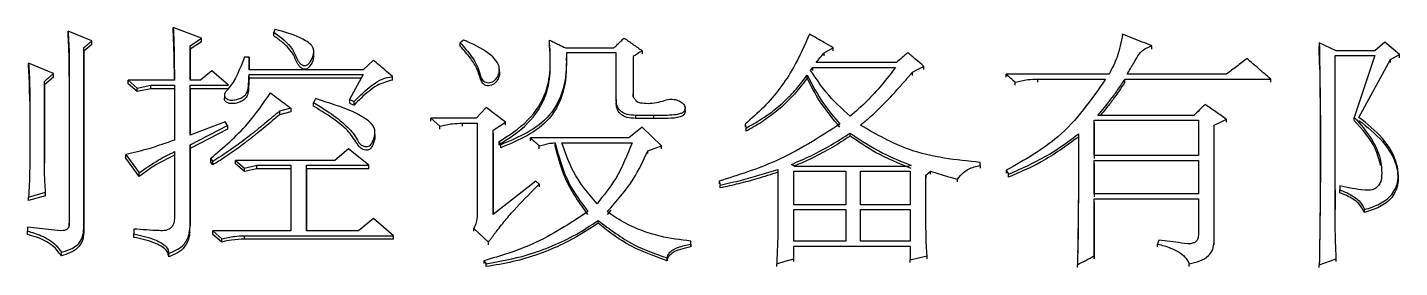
# Model space of a CAD drawing. Header units: millimetres. Extents: x 2016 to 4452, y 736 to 2459.
# Drawn here: x 2598.97 to 2612.1, y 2247.15 to 2249.45 of the extents above; entities that cross this region are included whole.
import ezdxf

# ---------------------------------------------------------------- set-up
doc = ezdxf.new("R2010")
doc.units = ezdxf.units.MM

msp = doc.modelspace()

# ---------------------------------------------------------------- linework, layer by layer
at = {"color": 7, "linetype": 'Continuous', "lineweight": 25}
for p, q in [((2599.584, 2249.318), (2599.357, 2249.41)), ((2599.357, 2249.375), (2599.357, 2249.41)), ((2600.633, 2249.346), (2600.363, 2249.447)), ((2600.363, 2249.412), (2600.363, 2249.447)), ((2601.336, 2249.428), (2601.326, 2249.401)), ((2601.326, 2249.366), (2601.326, 2249.401)), ((2599.584, 2249.284), (2599.508, 2249.219)), ((2599.584, 2249.284), (2599.584, 2249.318)), ((2600.525, 2249.272), (2600.633, 2249.346)), ((2600.633, 2249.311), (2600.525, 2249.238)), ((2600.525, 2248.942), (2600.525, 2249.272)), ((2600.525, 2249.238), (2600.525, 2249.272)), ((2600.633, 2249.311), (2600.633, 2249.346)), ((2603.109, 2249.269), (2603.109, 2249.299)), ((2609.729, 2249.241), (2609.729, 2249.271)), ((2611.492, 2249.224), (2611.33, 2249.299)), ((2611.33, 2249.299), (2611.33, 2249.269)), ((2611.333, 2249.09), (2611.33, 2249.269)), ((2611.957, 2249.308), (2611.86, 2249.224)), ((2612.098, 2249.187), (2611.957, 2249.308)), ((2599.508, 2247.548), (2599.508, 2249.254)), ((2599.508, 2249.219), (2599.508, 2249.254)), ((2599.508, 2249.219), (2599.508, 2247.515)), ((2600.525, 2249.238), (2600.525, 2248.942)), ((2601.088, 2249.162), (2601.044, 2249.162)), ((2601.088, 2249.043), (2601.088, 2249.162)), ((2601.088, 2249.162), (2601.088, 2249.128)), ((2601.707, 2249.173), (2601.707, 2249.208)), ((2604.115, 2249.252), (2604.58, 2249.252)), ((2604.602, 2249.206), (2604.126, 2249.206)), ((2604.126, 2249.206), (2604.126, 2249.176)), ((2604.126, 2249.128), (2604.126, 2249.158)), ((2604.602, 2248.757), (2604.602, 2249.206)), ((2604.764, 2249.168), (2604.764, 2248.813)), ((2604.764, 2249.168), (2604.764, 2249.139)), ((2604.764, 2249.138), (2604.764, 2248.784)), ((2604.85, 2249.224), (2604.85, 2249.195)), ((2606.592, 2249.176), (2606.592, 2249.206)), ((2606.679, 2249.223), (2606.679, 2249.252)), ((2611.481, 2249.178), (2611.86, 2249.178)), ((2611.481, 2247.706), (2611.481, 2249.178)), ((2611.481, 2249.148), (2611.481, 2249.178)), ((2611.86, 2249.224), (2611.492, 2249.224)), ((2611.86, 2249.178), (2611.665, 2248.588)), ((2611.709, 2248.588), (2612.011, 2249.14)), ((2612.011, 2249.14), (2612.098, 2249.187)), ((2612.011, 2249.111), (2612.011, 2249.14)), ((2612.098, 2249.157), (2612.098, 2249.187)), ((2599.216, 2249.006), (2598.978, 2249.107)), ((2598.978, 2249.073), (2598.978, 2249.107)), ((2599.216, 2248.972), (2599.216, 2249.006)), ((2599.368, 2249.015), (2599.368, 2247.576)), ((2599.368, 2249.015), (2599.368, 2248.981)), ((2600.731, 2249.034), (2600.622, 2248.942)), ((2600.893, 2248.896), (2600.731, 2249.034)), ((2601.088, 2249.128), (2601.088, 2249.043)), ((2602.18, 2249.043), (2601.088, 2249.043)), ((2602.278, 2249.135), (2602.18, 2249.043)), ((2603.482, 2249.036), (2603.482, 2249.065)), ((2606.462, 2249.037), (2606.484, 2249.065)), ((2606.484, 2249.065), (2607.274, 2249.065)), ((2606.484, 2249.036), (2606.484, 2249.065)), ((2607.284, 2249.112), (2606.516, 2249.112)), ((2607.436, 2248.989), (2607.436, 2249.019)), ((2607.544, 2249.045), (2607.544, 2249.075)), ((2599.216, 2248.972), (2599.13, 2248.898)), ((2599.13, 2248.149), (2599.13, 2248.932)), ((2599.13, 2248.898), (2599.13, 2248.932)), ((2599.13, 2248.898), (2599.13, 2248.149)), ((2599.93, 2248.942), (2600.017, 2248.868)), ((2600.374, 2248.942), (2599.93, 2248.942)), ((2600.017, 2248.834), (2599.93, 2248.907)), ((2600.017, 2248.868), (2600.147, 2248.896)), ((2600.147, 2248.896), (2600.374, 2248.896)), ((2600.147, 2248.861), (2600.147, 2248.896)), ((2600.374, 2248.896), (2600.374, 2248.37)), ((2600.622, 2248.942), (2600.525, 2248.942)), ((2600.525, 2248.896), (2600.893, 2248.896)), ((2600.525, 2248.417), (2600.525, 2248.896)), ((2600.525, 2248.861), (2600.525, 2248.896)), ((2601.088, 2248.997), (2602.18, 2248.997)), ((2601.088, 2248.962), (2601.088, 2248.997)), ((2602.162, 2248.962), (2601.088, 2248.962)), ((2602.18, 2248.997), (2602.05, 2248.758)), ((2602.461, 2248.944), (2602.461, 2248.978)), ((2606.43, 2248.961), (2606.43, 2248.991)), ((2609.318, 2249), (2608.334, 2249)), ((2608.334, 2248.971), (2608.334, 2249)), ((2608.42, 2248.896), (2608.42, 2248.925)), ((2608.636, 2248.953), (2609.285, 2248.953)), ((2608.636, 2248.924), (2608.636, 2248.953)), ((2609.469, 2248.953), (2610.865, 2248.953)), ((2609.469, 2248.924), (2609.469, 2248.953)), ((2610.443, 2249), (2609.491, 2249)), ((2610.865, 2248.924), (2610.865, 2248.953)), ((2598.989, 2248.742), (2598.989, 2248.776)), ((2600.017, 2248.834), (2600.017, 2248.868)), ((2600.147, 2248.861), (2600.017, 2248.834)), ((2600.374, 2248.861), (2600.147, 2248.861)), ((2600.525, 2248.861), (2600.525, 2248.417)), ((2600.893, 2248.861), (2600.525, 2248.861)), ((2600.861, 2248.825), (2600.861, 2248.823)), ((2602.05, 2248.758), (2602.094, 2248.739)), ((2602.05, 2248.758), (2602.05, 2248.723)), ((2604.602, 2248.757), (2604.602, 2248.728)), ((2604.764, 2248.784), (2604.764, 2248.813)), ((2601.488, 2248.675), (2601.38, 2248.647)), ((2601.38, 2248.647), (2601.38, 2248.613)), ((2601.488, 2248.641), (2601.38, 2248.613)), ((2601.488, 2248.675), (2601.488, 2248.641)), ((2602.05, 2248.723), (2602.094, 2248.705)), ((2603.358, 2248.682), (2603.26, 2248.579)), ((2603.542, 2248.541), (2603.358, 2248.682)), ((2605.26, 2248.686), (2605.26, 2248.689)), ((2605.26, 2248.66), (2605.26, 2248.663)), ((2600.86, 2248.546), (2600.525, 2248.417)), ((2600.525, 2248.324), (2600.882, 2248.509)), ((2600.882, 2248.509), (2600.86, 2248.546)), ((2600.882, 2248.509), (2600.882, 2248.475)), ((2602.828, 2248.579), (2602.914, 2248.504)), ((2603.26, 2248.579), (2602.828, 2248.579)), ((2602.914, 2248.475), (2602.914, 2248.504)), ((2603.13, 2248.532), (2603.271, 2248.532)), ((2603.13, 2248.503), (2603.13, 2248.532)), ((2603.271, 2248.532), (2603.271, 2247.659)), ((2603.423, 2248.466), (2603.542, 2248.541)), ((2603.542, 2248.513), (2603.542, 2248.541)), ((2604.85, 2248.494), (2604.721, 2248.391)), ((2604.959, 2248.607), (2604.786, 2248.607)), ((2604.786, 2248.607), (2604.786, 2248.578)), ((2604.959, 2248.578), (2604.786, 2248.578)), ((2605.034, 2248.316), (2604.85, 2248.494)), ((2604.959, 2248.607), (2604.959, 2248.578)), ((2605.835, 2248.523), (2605.846, 2248.485)), ((2605.835, 2248.523), (2605.835, 2248.494)), ((2605.846, 2248.457), (2605.846, 2248.485)), ((2609.177, 2248.56), (2610.173, 2248.56)), ((2609.177, 2248.223), (2609.177, 2248.56)), ((2609.177, 2248.531), (2609.177, 2248.56)), ((2609.177, 2248.531), (2609.177, 2248.194)), ((2610.129, 2248.607), (2609.21, 2248.607)), ((2610.173, 2248.56), (2610.173, 2248.223)), ((2610.324, 2247.396), (2610.324, 2248.513)), ((2610.324, 2248.485), (2610.324, 2248.513)), ((2610.443, 2248.541), (2610.443, 2248.569)), ((2611.665, 2248.56), (2611.665, 2248.588)), ((2600.882, 2248.475), (2600.525, 2248.291)), ((2602.293, 2248.449), (2602.293, 2248.456)), ((2602.293, 2248.422), (2602.293, 2248.446)), ((2603.423, 2247.659), (2603.423, 2248.466)), ((2603.423, 2248.438), (2603.423, 2248.466)), ((2603.423, 2248.437), (2603.423, 2247.659)), ((2603.477, 2248.354), (2603.498, 2248.326)), ((2603.477, 2248.354), (2603.477, 2248.326)), ((2604.721, 2248.391), (2603.78, 2248.391)), ((2603.78, 2248.363), (2603.78, 2248.391)), ((2599.909, 2248.232), (2600.038, 2248.057)), ((2599.909, 2248.199), (2599.909, 2248.232)), ((2600.374, 2248.26), (2600.374, 2247.631)), ((2600.525, 2247.585), (2600.525, 2248.324)), ((2600.525, 2248.324), (2600.525, 2248.291)), ((2600.525, 2248.291), (2600.525, 2247.552)), ((2602.04, 2248.287), (2601.91, 2248.177)), ((2602.234, 2248.13), (2602.04, 2248.287)), ((2603.498, 2248.297), (2603.498, 2248.326)), ((2603.866, 2248.288), (2603.866, 2248.316)), ((2604.018, 2248.316), (2604.018, 2248.344)), ((2604.082, 2248.344), (2604.753, 2248.344)), ((2604.905, 2248.269), (2605.034, 2248.316)), ((2604.905, 2248.241), (2604.905, 2248.269)), ((2605.034, 2248.288), (2605.034, 2248.316)), ((2610.173, 2248.223), (2609.177, 2248.223)), ((2600.038, 2248.024), (2599.909, 2248.199)), ((2600.72, 2248.195), (2600.741, 2248.167)), ((2600.72, 2248.195), (2600.72, 2248.162)), ((2600.741, 2248.134), (2600.72, 2248.162)), ((2600.741, 2248.134), (2600.741, 2248.167)), ((2600.958, 2248.177), (2601.044, 2248.103)), ((2601.91, 2248.177), (2600.958, 2248.177)), ((2600.958, 2248.143), (2600.958, 2248.177)), ((2601.044, 2248.07), (2600.958, 2248.143)), ((2601.044, 2248.103), (2601.163, 2248.13)), ((2601.044, 2248.07), (2601.044, 2248.103)), ((2601.163, 2248.097), (2601.044, 2248.07)), ((2601.163, 2248.13), (2601.488, 2248.13)), ((2601.488, 2248.097), (2601.163, 2248.097)), ((2601.639, 2248.13), (2602.234, 2248.13)), ((2601.639, 2248.097), (2601.639, 2248.13)), ((2602.234, 2248.097), (2601.639, 2248.097)), ((2602.234, 2248.097), (2602.234, 2248.13)), ((2606.149, 2248.091), (2606.149, 2247.565)), ((2606.311, 2248.119), (2606.278, 2248.138)), ((2607.393, 2248.119), (2606.311, 2248.119)), ((2608.085, 2248.129), (2608.085, 2248.157)), ((2608.085, 2248.129), (2608.085, 2248.157)), ((2608.085, 2248.129), (2608.085, 2248.101)), ((2609.177, 2248.176), (2610.173, 2248.176)), ((2609.177, 2247.856), (2609.177, 2248.176)), ((2609.177, 2248.148), (2609.177, 2248.176)), ((2609.177, 2248.147), (2609.177, 2247.828)), ((2610.173, 2248.176), (2610.173, 2247.856)), ((2600.038, 2248.024), (2600.038, 2248.057)), ((2603.834, 2247.978), (2603.423, 2247.659)), ((2603.866, 2247.95), (2603.834, 2247.978)), ((2605.586, 2247.978), (2605.597, 2247.941)), ((2606.3, 2248.072), (2606.798, 2248.072)), ((2606.3, 2247.753), (2606.3, 2248.072)), ((2606.3, 2248.045), (2606.3, 2248.072)), ((2606.798, 2248.072), (2606.798, 2247.753)), ((2606.938, 2248.072), (2607.414, 2248.072)), ((2606.938, 2247.753), (2606.938, 2248.072)), ((2606.938, 2248.045), (2606.938, 2248.072)), ((2607.414, 2248.072), (2607.414, 2247.753)), ((2607.566, 2248.035), (2607.609, 2248.072)), ((2607.566, 2247.546), (2607.566, 2248.035)), ((2607.566, 2248.035), (2607.566, 2248.007)), ((2607.609, 2248.045), (2607.609, 2248.072)), ((2607.868, 2247.97), (2607.868, 2247.997)), ((2608.334, 2248.082), (2608.355, 2248.044)), ((2608.334, 2248.082), (2608.334, 2248.054)), ((2608.355, 2248.017), (2608.355, 2248.044)), ((2612.083, 2248.037), (2612.083, 2248.065)), ((2598.978, 2247.825), (2599.141, 2247.872)), ((2599.141, 2247.839), (2598.978, 2247.793)), ((2598.978, 2247.793), (2598.978, 2247.825)), ((2599.141, 2247.839), (2599.141, 2247.872)), ((2603.866, 2247.95), (2603.866, 2247.923)), ((2605.597, 2247.913), (2605.597, 2247.941)), ((2610.173, 2247.856), (2609.177, 2247.856)), ((2611.481, 2247.894), (2611.481, 2247.706)), ((2611.525, 2247.932), (2611.525, 2247.894)), ((2611.525, 2247.866), (2611.525, 2247.894)), ((2604.551, 2247.702), (2604.515, 2247.659)), ((2606.798, 2247.753), (2606.3, 2247.753)), ((2606.3, 2247.706), (2606.798, 2247.706)), ((2606.3, 2247.405), (2606.3, 2247.706)), ((2606.3, 2247.679), (2606.3, 2247.706)), ((2606.798, 2247.706), (2606.798, 2247.405)), ((2607.414, 2247.753), (2606.938, 2247.753)), ((2606.938, 2247.706), (2607.414, 2247.706)), ((2606.938, 2247.405), (2606.938, 2247.706)), ((2606.938, 2247.679), (2606.938, 2247.706)), ((2607.414, 2247.706), (2607.414, 2247.405)), ((2609.177, 2247.809), (2610.173, 2247.809)), ((2609.177, 2247.264), (2609.177, 2247.809)), ((2609.177, 2247.782), (2609.177, 2247.809)), ((2609.177, 2247.781), (2609.177, 2247.236)), ((2610.173, 2247.809), (2610.173, 2247.461)), ((2611.763, 2247.679), (2611.763, 2247.706)), ((2599.368, 2247.543), (2599.368, 2247.576)), ((2600.525, 2247.552), (2600.525, 2247.585)), ((2602.278, 2247.622), (2602.137, 2247.502)), ((2602.472, 2247.455), (2602.278, 2247.622)), ((2604.429, 2247.576), (2604.429, 2247.603)), ((2598.967, 2247.539), (2598.967, 2247.501)), ((2598.967, 2247.539), (2598.967, 2247.506)), ((2598.967, 2247.469), (2598.967, 2247.501)), ((2599.508, 2247.515), (2599.508, 2247.548)), ((2599.984, 2247.52), (2599.984, 2247.474)), ((2599.984, 2247.52), (2599.984, 2247.488)), ((2599.984, 2247.441), (2599.984, 2247.474)), ((2600.523, 2247.486), (2600.523, 2247.519)), ((2600.741, 2247.502), (2600.828, 2247.427)), ((2601.488, 2247.502), (2600.741, 2247.502)), ((2600.741, 2247.469), (2600.741, 2247.502)), ((2600.828, 2247.395), (2600.741, 2247.469)), ((2601.044, 2247.455), (2602.472, 2247.455)), ((2601.044, 2247.423), (2601.044, 2247.455)), ((2602.137, 2247.502), (2601.639, 2247.502)), ((2602.472, 2247.423), (2602.472, 2247.455)), ((2603.239, 2247.527), (2603.379, 2247.396)), ((2603.239, 2247.5), (2603.239, 2247.527)), ((2599.292, 2247.265), (2599.292, 2247.298)), ((2600.828, 2247.395), (2600.828, 2247.427)), ((2602.472, 2247.423), (2601.044, 2247.423)), ((2603.379, 2247.369), (2603.379, 2247.396)), ((2605.316, 2247.377), (2605.316, 2247.405)), ((2605.316, 2247.378), (2605.316, 2247.405)), ((2605.316, 2247.377), (2605.316, 2247.35)), ((2606.798, 2247.405), (2606.3, 2247.405)), ((2606.3, 2247.358), (2607.414, 2247.358)), ((2606.3, 2247.235), (2606.3, 2247.358)), ((2606.3, 2247.331), (2606.3, 2247.358)), ((2607.414, 2247.405), (2606.938, 2247.405)), ((2607.414, 2247.358), (2607.414, 2247.226)), ((2609.794, 2247.414), (2609.783, 2247.377)), ((2609.783, 2247.35), (2609.783, 2247.377)), ((2610.324, 2247.369), (2610.324, 2247.396)), ((2600.32, 2247.256), (2600.32, 2247.288)), ((2603.336, 2247.217), (2603.358, 2247.188)), ((2603.336, 2247.217), (2603.336, 2247.19)), ((2603.358, 2247.162), (2603.358, 2247.188)), ((2605.088, 2247.218), (2605.088, 2247.245)), ((2606.138, 2247.162), (2606.138, 2247.188)), ((2606.3, 2247.209), (2606.3, 2247.235)), ((2607.414, 2247.2), (2607.414, 2247.226)), ((2607.576, 2247.237), (2607.576, 2247.264)), ((2609.015, 2247.153), (2609.015, 2247.179)), ((2609.177, 2247.237), (2609.177, 2247.264)), ((2610.086, 2247.162), (2610.086, 2247.188)), ((2611.33, 2247.179), (2611.492, 2247.236)), ((2611.33, 2247.153), (2611.33, 2247.179)), ((2611.492, 2247.209), (2611.492, 2247.236))]:
    msp.add_line(p, q, dxfattribs=at)
at = {"color": 7, "linetype": 'Continuous', "lineweight": 25, "flags": 128}
for points in [[(2603.141, 2249.327), (2603.125, 2249.313), (2603.109, 2249.299)], [(2606.592, 2249.206), (2606.635, 2249.229), (2606.679, 2249.252)], [(2607.436, 2249.019), (2607.48, 2249.042), (2607.512, 2249.058), (2607.544, 2249.075)], [(2599.93, 2248.907), (2599.93, 2248.916), (2599.93, 2248.925), (2599.93, 2248.942)], [(2601.704, 2248.696), (2601.704, 2248.713), (2601.704, 2248.73)], [(2602.094, 2248.705), (2602.094, 2248.722), (2602.094, 2248.739)], [(2602.828, 2248.55), (2602.828, 2248.557), (2602.828, 2248.564), (2602.828, 2248.579)], [(2610.324, 2248.513), (2610.383, 2248.541), (2610.443, 2248.569)], [(2606.841, 2248.41), (2606.841, 2248.417), (2606.841, 2248.424), (2606.841, 2248.438)], [(2601.163, 2248.097), (2601.163, 2248.106), (2601.163, 2248.114), (2601.163, 2248.13)], [(2607.425, 2248.129), (2607.409, 2248.124), (2607.393, 2248.119)], [(2605.586, 2247.978), (2605.586, 2247.967), (2605.586, 2247.959), (2605.586, 2247.951)], [(2606.138, 2247.188), (2606.219, 2247.212), (2606.3, 2247.235)], [(2607.414, 2247.226), (2607.495, 2247.245), (2607.576, 2247.264)]]:
    msp.add_lwpolyline(points, dxfattribs=at)
at = {"color": 7, "linetype": 'Continuous', "lineweight": 25}
for points, knots in [([(2599.357, 2249.41), (2599.359, 2249.371), (2599.364, 2249.292), (2599.367, 2249.16), (2599.368, 2249.068), (2599.368, 2249.015)], [0, 0, 0, 0, 0.299228, 0.598476, 1, 1, 1, 1]), ([(2600.363, 2249.447), (2600.367, 2249.358), (2600.372, 2249.23), (2600.373, 2249.062), (2600.374, 2248.982), (2600.374, 2248.942)], [0, 0, 0, 0, 0.525139, 0.762561, 1, 1, 1, 1]), ([(2600.374, 2248.942), (2600.374, 2248.974), (2600.373, 2249.052), (2600.372, 2249.208), (2600.366, 2249.332), (2600.363, 2249.412)], [0, 0, 0, 0, 0.209271, 0.491301, 1, 1, 1, 1]), ([(2601.326, 2249.401), (2601.393, 2249.352), (2601.495, 2249.278), (2601.541, 2249.157), (2601.569, 2249.109), (2601.587, 2249.094), (2601.604, 2249.085), (2601.623, 2249.082), (2601.639, 2249.085), (2601.657, 2249.096), (2601.684, 2249.129), (2601.705, 2249.175), (2601.709, 2249.223), (2601.701, 2249.256), (2601.675, 2249.29), (2601.582, 2249.356), (2601.459, 2249.395), (2601.358, 2249.422), (2601.336, 2249.428)], [0, 0, 0, 0, 0.227643, 0.340918, 0.369432, 0.383636, 0.40814, 0.421602, 0.435183, 0.450932, 0.481252, 0.554321, 0.592682, 0.621741, 0.650784, 0.712011, 0.938181, 1, 1, 1, 1]), ([(2599.368, 2248.981), (2599.368, 2249.02), (2599.367, 2249.099), (2599.365, 2249.231), (2599.36, 2249.323), (2599.357, 2249.375)], [0, 0, 0, 0, 0.299614, 0.599241, 1, 1, 1, 1]), ([(2599.508, 2249.254), (2599.521, 2249.265), (2599.546, 2249.286), (2599.571, 2249.308), (2599.584, 2249.318)], [0, 0, 0, 0, 0.499999, 1, 1, 1, 1]), ([(2601.706, 2249.173), (2601.704, 2249.158), (2601.7, 2249.121), (2601.675, 2249.08), (2601.649, 2249.056), (2601.634, 2249.049), (2601.618, 2249.047), (2601.599, 2249.052), (2601.579, 2249.065), (2601.544, 2249.108), (2601.516, 2249.203), (2601.424, 2249.295), (2601.353, 2249.346), (2601.326, 2249.366)], [0, 0, 0, 0, 0.07582, 0.1920225, 0.2269507, 0.2494281, 0.2720712, 0.3002624, 0.3412801, 0.3833768, 0.5728284, 0.8321438, 1, 1, 1, 1]), ([(2603.109, 2249.299), (2603.146, 2249.258), (2603.22, 2249.176), (2603.29, 2249.053), (2603.307, 2248.957), (2603.342, 2248.926), (2603.365, 2248.919), (2603.391, 2248.919), (2603.419, 2248.927), (2603.446, 2248.947), (2603.47, 2248.979), (2603.486, 2249.023), (2603.484, 2249.073), (2603.458, 2249.129), (2603.363, 2249.223), (2603.246, 2249.281), (2603.154, 2249.322), (2603.141, 2249.327)], [0, 0, 0, 0, 0.147264, 0.295549, 0.379238, 0.397703, 0.416178, 0.440331, 0.464931, 0.490583, 0.529382, 0.57023, 0.614805, 0.662848, 0.734386, 0.964893, 1, 1, 1, 1]), ([(2603.482, 2249.035), (2603.482, 2249.034), (2603.488, 2249.017), (2603.482, 2248.98), (2603.463, 2248.938), (2603.437, 2248.909), (2603.408, 2248.893), (2603.38, 2248.888), (2603.355, 2248.891), (2603.336, 2248.901), (2603.317, 2248.921), (2603.297, 2248.971), (2603.273, 2249.055), (2603.206, 2249.162), (2603.144, 2249.231), (2603.109, 2249.269)], [0, 0, 0, 0, 0.007427, 0.08003, 0.156119, 0.209437, 0.252123, 0.294833, 0.329859, 0.356953, 0.384034, 0.449164, 0.593735, 0.772907, 1, 1, 1, 1]), ([(2603.477, 2248.354), (2603.575, 2248.416), (2603.766, 2248.538), (2603.989, 2248.88), (2603.973, 2249.158), (2603.963, 2249.327)], [0, 0, 0, 0, 0.29142, 0.569226, 1, 1, 1, 1]), ([(2603.477, 2248.325), (2603.575, 2248.387), (2603.766, 2248.509), (2603.989, 2248.85), (2603.973, 2249.128), (2603.963, 2249.297)], [0, 0, 0, 0, 0.291558, 0.569369, 1, 1, 1, 1]), ([(2603.963, 2249.327), (2603.978, 2249.32), (2604.008, 2249.305), (2604.058, 2249.28), (2604.094, 2249.263), (2604.115, 2249.252)], [0, 0, 0, 0, 0.293208, 0.586415, 1, 1, 1, 1]), ([(2604.58, 2249.252), (2604.592, 2249.264), (2604.614, 2249.285), (2604.646, 2249.316), (2604.667, 2249.336), (2604.677, 2249.346)], [0, 0, 0, 0, 0.365746, 0.682872, 1, 1, 1, 1]), ([(2604.677, 2249.346), (2604.706, 2249.326), (2604.764, 2249.285), (2604.822, 2249.245), (2604.85, 2249.224)], [0, 0, 0, 0, 0.4999994, 1, 1, 1, 1]), ([(2606.451, 2249.383), (2606.404, 2249.275), (2606.325, 2249.095), (2606.172, 2248.864), (2606.017, 2248.682), (2605.896, 2248.576), (2605.835, 2248.523)], [0, 0, 0, 0, 0.33491, 0.554084, 0.775731, 1, 1, 1, 1]), ([(2606.679, 2249.252), (2606.65, 2249.269), (2606.597, 2249.299), (2606.522, 2249.343), (2606.475, 2249.37), (2606.451, 2249.383)], [0, 0, 0, 0, 0.380657, 0.690329, 1, 1, 1, 1]), ([(2609.448, 2249.383), (2609.434, 2249.309), (2609.409, 2249.175), (2609.346, 2249.054), (2609.318, 2249)], [0, 0, 0, 0, 0.556867, 1, 1, 1, 1]), ([(2609.729, 2249.271), (2609.698, 2249.283), (2609.636, 2249.308), (2609.542, 2249.346), (2609.479, 2249.371), (2609.448, 2249.383)], [0, 0, 0, 0, 0.331265, 0.665632, 1, 1, 1, 1]), ([(2609.491, 2249), (2609.512, 2249.036), (2609.547, 2249.094), (2609.593, 2249.176), (2609.646, 2249.243), (2609.701, 2249.262), (2609.729, 2249.271)], [0, 0, 0, 0, 0.334928, 0.552034, 0.77193, 1, 1, 1, 1]), ([(2611.33, 2249.299), (2611.33, 2249.288), (2611.331, 2249.264), (2611.331, 2249.229), (2611.332, 2249.183), (2611.333, 2249.125), (2611.334, 2249.055), (2611.335, 2248.985), (2611.336, 2248.916), (2611.337, 2248.846), (2611.338, 2248.776), (2611.339, 2248.718), (2611.339, 2248.66), (2611.34, 2248.601), (2611.341, 2248.532), (2611.341, 2248.473), (2611.341, 2248.427), (2611.341, 2248.392), (2611.341, 2248.357), (2611.341, 2248.322), (2611.341, 2248.293), (2611.341, 2248.269), (2611.341, 2248.252), (2611.341, 2248.234), (2611.341, 2248.217), (2611.341, 2248.202), (2611.341, 2248.191), (2611.341, 2248.179), (2611.341, 2248.164), (2611.341, 2248.147), (2611.341, 2248.129), (2611.341, 2248.112), (2611.341, 2248.094), (2611.341, 2248.077), (2611.34, 2248.054), (2611.34, 2248.024), (2611.34, 2247.989), (2611.34, 2247.954), (2611.339, 2247.919), (2611.339, 2247.884), (2611.339, 2247.849), (2611.338, 2247.803), (2611.338, 2247.744), (2611.337, 2247.674), (2611.336, 2247.604), (2611.335, 2247.534), (2611.334, 2247.475), (2611.334, 2247.428), (2611.333, 2247.393), (2611.333, 2247.358), (2611.332, 2247.323), (2611.332, 2247.288), (2611.331, 2247.252), (2611.331, 2247.216), (2611.33, 2247.191), (2611.33, 2247.179)], [0, 0, 0, 0, 0.016501, 0.033002, 0.049503, 0.082504, 0.115506, 0.148508, 0.18151, 0.214512, 0.247513, 0.280515, 0.297016, 0.330018, 0.36302, 0.396021, 0.412522, 0.429023, 0.445524, 0.462025, 0.478526, 0.486776, 0.495027, 0.503277, 0.511528, 0.519778, 0.523903, 0.528029, 0.536279, 0.54453, 0.55278, 0.56103, 0.569281, 0.577531, 0.585782, 0.602283, 0.618784, 0.635284, 0.651785, 0.668286, 0.684787, 0.701288, 0.73429, 0.767292, 0.800293, 0.833295, 0.866297, 0.882798, 0.899299, 0.9158, 0.932301, 0.948801, 0.965302, 0.982651, 1, 1, 1, 1]), ([(2601.044, 2249.162), (2601.002, 2249.053), (2600.956, 2248.934), (2600.865, 2248.832), (2600.851, 2248.809), (2600.853, 2248.789), (2600.86, 2248.776), (2600.872, 2248.766), (2600.895, 2248.754), (2600.933, 2248.751), (2600.978, 2248.759), (2601.02, 2248.776), (2601.06, 2248.804), (2601.081, 2248.854), (2601.085, 2248.92), (2601.087, 2248.968), (2601.088, 2248.997)], [0, 0, 0, 0, 0.4106821, 0.448949, 0.4854413, 0.5017381, 0.5185591, 0.5366257, 0.5556421, 0.6082136, 0.6598889, 0.7105938, 0.7607915, 0.8279721, 0.8949904, 1, 1, 1, 1]), ([(2604.126, 2249.206), (2604.125, 2249.101), (2604.125, 2248.891), (2603.95, 2248.519), (2603.672, 2248.4), (2603.498, 2248.326)], [0, 0, 0, 0, 0.271711, 0.545564, 1, 1, 1, 1]), ([(2604.126, 2249.176), (2604.125, 2249.071), (2604.125, 2248.861), (2603.95, 2248.49), (2603.672, 2248.371), (2603.498, 2248.297)], [0, 0, 0, 0, 0.27158, 0.545365, 1, 1, 1, 1]), ([(2604.85, 2249.224), (2604.836, 2249.215), (2604.807, 2249.196), (2604.778, 2249.178), (2604.764, 2249.168)], [0, 0, 0, 0, 0.5, 1, 1, 1, 1]), ([(2606.516, 2249.112), (2606.529, 2249.128), (2606.554, 2249.159), (2606.579, 2249.19), (2606.592, 2249.206)], [0, 0, 0, 0, 0.499997, 1, 1, 1, 1]), ([(2607.392, 2249.206), (2607.374, 2249.19), (2607.338, 2249.159), (2607.302, 2249.128), (2607.284, 2249.112)], [0, 0, 0, 0, 0.500001, 1, 1, 1, 1]), ([(2607.544, 2249.075), (2607.519, 2249.097), (2607.468, 2249.14), (2607.418, 2249.184), (2607.392, 2249.206)], [0, 0, 0, 0, 0.5, 1, 1, 1, 1]), ([(2610.638, 2249.15), (2610.605, 2249.125), (2610.54, 2249.075), (2610.475, 2249.025), (2610.443, 2249)], [0, 0, 0, 0, 0.500001, 1, 1, 1, 1]), ([(2610.865, 2248.953), (2610.827, 2248.986), (2610.751, 2249.051), (2610.676, 2249.117), (2610.638, 2249.15)], [0, 0, 0, 0, 0.5, 1, 1, 1, 1]), ([(2611.332, 2249.16), (2611.332, 2249.16), (2611.332, 2249.16), (2611.332, 2249.159), (2611.332, 2249.15), (2611.336, 2248.842), (2611.341, 2248.411), (2611.339, 2247.888), (2611.336, 2247.611), (2611.334, 2247.469), (2611.333, 2247.382), (2611.333, 2247.356), (2611.332, 2247.343)], [0, 0, 0, 0, 0.000561, 0.001264, 0.002999, 0.021919, 0.484329, 0.728284, 0.866003, 0.931669, 0.9642, 1, 1, 1, 1]), ([(2598.978, 2249.107), (2598.981, 2249.072), (2598.986, 2248.999), (2598.989, 2248.888), (2598.989, 2248.813), (2598.989, 2248.776)], [0, 0, 0, 0, 0.321919, 0.660869, 1, 1, 1, 1]), ([(2598.989, 2248.742), (2598.989, 2248.777), (2598.989, 2248.85), (2598.985, 2248.961), (2598.98, 2249.035), (2598.978, 2249.073)], [0, 0, 0, 0, 0.322349, 0.661088, 1, 1, 1, 1]), ([(2599.13, 2248.932), (2599.142, 2248.943), (2599.163, 2248.96), (2599.192, 2248.985), (2599.208, 2248.999), (2599.216, 2249.006)], [0, 0, 0, 0, 0.428366, 0.714182, 1, 1, 1, 1]), ([(2602.461, 2248.978), (2602.436, 2249), (2602.393, 2249.036), (2602.332, 2249.088), (2602.296, 2249.119), (2602.278, 2249.135)], [0, 0, 0, 0, 0.407162, 0.703581, 1, 1, 1, 1]), ([(2606.841, 2248.598), (2606.76, 2248.672), (2606.615, 2248.805), (2606.509, 2248.967), (2606.462, 2249.037)], [0, 0, 0, 0, 0.56355, 1, 1, 1, 1]), ([(2607.274, 2249.065), (2607.231, 2249.009), (2607.145, 2248.897), (2607.002, 2248.739), (2606.895, 2248.645), (2606.841, 2248.598)], [0, 0, 0, 0, 0.334945, 0.666198, 1, 1, 1, 1]), ([(2606.938, 2248.513), (2606.941, 2248.515), (2606.944, 2248.518), (2606.949, 2248.522), (2606.954, 2248.526), (2606.958, 2248.529), (2606.963, 2248.533), (2606.967, 2248.536), (2606.971, 2248.54), (2606.976, 2248.544), (2606.981, 2248.548), (2606.984, 2248.551), (2606.988, 2248.553), (2606.992, 2248.557), (2606.998, 2248.562), (2607.004, 2248.567), (2607.012, 2248.574), (2607.036, 2248.595), (2607.095, 2248.648), (2607.155, 2248.707), (2607.23, 2248.785), (2607.273, 2248.832), (2607.309, 2248.873), (2607.317, 2248.882), (2607.325, 2248.891), (2607.333, 2248.9), (2607.339, 2248.907), (2607.345, 2248.913), (2607.353, 2248.922), (2607.361, 2248.932), (2607.369, 2248.941), (2607.375, 2248.947), (2607.38, 2248.953), (2607.383, 2248.958), (2607.387, 2248.962), (2607.391, 2248.967), (2607.395, 2248.971), (2607.398, 2248.975), (2607.402, 2248.979), (2607.406, 2248.984), (2607.41, 2248.989), (2607.413, 2248.992), (2607.416, 2248.995), (2607.42, 2249), (2607.424, 2249.005), (2607.428, 2249.009), (2607.431, 2249.013), (2607.434, 2249.017), (2607.436, 2249.019)], [0, 0, 0, 0, 0.012754, 0.019131, 0.0255081, 0.0382621, 0.0446391, 0.0510162, 0.0573932, 0.0701472, 0.0765243, 0.0829013, 0.0892783, 0.0956553, 0.1084094, 0.1211635, 0.1275405, 0.1530491, 0.2551015, 0.4592227, 0.5102396, 0.714344, 0.727098, 0.7398521, 0.7653602, 0.7781143, 0.7908683, 0.8036224, 0.8163764, 0.8418845, 0.8546386, 0.8673926, 0.8801467, 0.8865237, 0.8929007, 0.9056548, 0.9120318, 0.9184088, 0.9247859, 0.9375399, 0.9439169, 0.950294, 0.956671, 0.963048, 0.975802, 0.9821791, 0.9885561, 1, 1, 1, 1]), ([(2601.088, 2248.962), (2601.087, 2248.926), (2601.085, 2248.874), (2601.078, 2248.808), (2601.057, 2248.768), (2601.02, 2248.742), (2600.978, 2248.725), (2600.933, 2248.717), (2600.895, 2248.72), (2600.872, 2248.732), (2600.86, 2248.742), (2600.853, 2248.755), (2600.851, 2248.773), (2600.858, 2248.784), (2600.862, 2248.791)], [0, 0, 0, 0, 0.245823, 0.342709, 0.440308, 0.532677, 0.626007, 0.721139, 0.817923, 0.852922, 0.886162, 0.917099, 0.947064, 1, 1, 1, 1]), ([(2602.094, 2248.739), (2602.128, 2248.774), (2602.185, 2248.833), (2602.276, 2248.904), (2602.361, 2248.958), (2602.428, 2248.972), (2602.461, 2248.978)], [0, 0, 0, 0, 0.3344154, 0.5531384, 0.7747372, 1, 1, 1, 1]), ([(2602.461, 2248.944), (2602.41, 2248.93), (2602.327, 2248.908), (2602.233, 2248.837), (2602.16, 2248.774), (2602.116, 2248.728), (2602.094, 2248.705)], [0, 0, 0, 0, 0.345362, 0.565607, 0.783612, 1, 1, 1, 1]), ([(2605.846, 2248.485), (2605.924, 2248.531), (2606.053, 2248.605), (2606.209, 2248.737), (2606.329, 2248.857), (2606.396, 2248.946), (2606.43, 2248.991)], [0, 0, 0, 0, 0.345122, 0.565624, 0.783909, 1, 1, 1, 1]), ([(2606.43, 2248.961), (2606.376, 2248.893), (2606.288, 2248.781), (2606.138, 2248.646), (2605.999, 2248.542), (2605.897, 2248.485), (2605.846, 2248.456)], [0, 0, 0, 0, 0.334608, 0.554057, 0.775918, 1, 1, 1, 1]), ([(2606.43, 2248.991), (2606.478, 2248.898), (2606.565, 2248.731), (2606.689, 2248.587), (2606.743, 2248.523)], [0, 0, 0, 0, 0.556747, 1, 1, 1, 1]), ([(2606.743, 2248.494), (2606.675, 2248.576), (2606.552, 2248.721), (2606.467, 2248.888), (2606.43, 2248.961)], [0, 0, 0, 0, 0.563004, 1, 1, 1, 1]), ([(2608.334, 2249), (2608.348, 2248.988), (2608.377, 2248.963), (2608.406, 2248.938), (2608.42, 2248.925)], [0, 0, 0, 0, 0.5, 1, 1, 1, 1]), ([(2609.285, 2248.953), (2609.147, 2248.755), (2608.896, 2248.397), (2608.508, 2248.179), (2608.334, 2248.082)], [0, 0, 0, 0, 0.551948, 1, 1, 1, 1]), ([(2608.42, 2248.925), (2608.46, 2248.934), (2608.531, 2248.951), (2608.604, 2248.953), (2608.636, 2248.953)], [0, 0, 0, 0, 0.558835, 1, 1, 1, 1]), ([(2609.21, 2248.607), (2609.253, 2248.658), (2609.321, 2248.738), (2609.406, 2248.856), (2609.448, 2248.921), (2609.469, 2248.953)], [0, 0, 0, 0, 0.460317, 0.729933, 1, 1, 1, 1]), ([(2609.469, 2248.924), (2609.433, 2248.868), (2609.375, 2248.781), (2609.294, 2248.677), (2609.252, 2248.627), (2609.234, 2248.607)], [0, 0, 0, 0, 0.5049737, 0.8003061, 1, 1, 1, 1]), ([(2598.989, 2248.776), (2598.989, 2248.595), (2598.989, 2248.386), (2598.989, 2248.177), (2598.989, 2248.149)], [0, 0, 0, 0, 0.868151, 1, 1, 1, 1]), ([(2600.72, 2248.195), (2600.844, 2248.301), (2601.063, 2248.487), (2601.223, 2248.72), (2601.293, 2248.822)], [0, 0, 0, 0, 0.564764, 1, 1, 1, 1]), ([(2601.293, 2248.822), (2601.319, 2248.802), (2601.365, 2248.768), (2601.43, 2248.719), (2601.469, 2248.689), (2601.488, 2248.675)], [0, 0, 0, 0, 0.404154, 0.702076, 1, 1, 1, 1]), ([(2601.704, 2248.73), (2601.747, 2248.704), (2601.852, 2248.641), (2601.99, 2248.536), (2602.098, 2248.429), (2602.133, 2248.346), (2602.171, 2248.316), (2602.199, 2248.307), (2602.223, 2248.308), (2602.242, 2248.315), (2602.261, 2248.334), (2602.282, 2248.377), (2602.297, 2248.432), (2602.288, 2248.489), (2602.254, 2248.537), (2602.126, 2248.635), (2601.934, 2248.699), (2601.774, 2248.751), (2601.726, 2248.767)], [0, 0, 0, 0, 0.09823, 0.238084, 0.342847, 0.395046, 0.415643, 0.436328, 0.448822, 0.461404, 0.474978, 0.500048, 0.559261, 0.58729, 0.615214, 0.674822, 0.90112, 1, 1, 1, 1]), ([(2601.726, 2248.767), (2601.724, 2248.764), (2601.72, 2248.756), (2601.712, 2248.744), (2601.707, 2248.735), (2601.704, 2248.73)], [0, 0, 0, 0, 0.253618, 0.626812, 1, 1, 1, 1]), ([(2604.786, 2248.607), (2604.759, 2248.608), (2604.705, 2248.61), (2604.638, 2248.644), (2604.605, 2248.701), (2604.603, 2248.738), (2604.602, 2248.757)], [0, 0, 0, 0, 0.293529, 0.577239, 0.79045, 1, 1, 1, 1]), ([(2604.764, 2248.813), (2604.763, 2248.809), (2604.76, 2248.802), (2604.759, 2248.793), (2604.761, 2248.786), (2604.768, 2248.777), (2604.78, 2248.765), (2604.791, 2248.744), (2604.817, 2248.73), (2604.889, 2248.718), (2605.005, 2248.724), (2605.123, 2248.774), (2605.204, 2248.747), (2605.238, 2248.725), (2605.257, 2248.701), (2605.263, 2248.681), (2605.261, 2248.663), (2605.254, 2248.647), (2605.24, 2248.633), (2605.201, 2248.615), (2605.104, 2248.604), (2605.017, 2248.606), (2604.959, 2248.607)], [0, 0, 0, 0, 0.0138, 0.025127, 0.031098, 0.037099, 0.060784, 0.089374, 0.112534, 0.153888, 0.320046, 0.483741, 0.537098, 0.589789, 0.612612, 0.635583, 0.657284, 0.674402, 0.691535, 0.721107, 0.811251, 1, 1, 1, 1]), ([(2601.38, 2248.647), (2601.334, 2248.608), (2601.285, 2248.567), (2601.232, 2248.524), (2601.224, 2248.517), (2601.215, 2248.509), (2601.206, 2248.502), (2601.194, 2248.493), (2601.183, 2248.483), (2601.171, 2248.474), (2601.162, 2248.466), (2601.153, 2248.459), (2601.136, 2248.445), (2601.073, 2248.396), (2600.944, 2248.295), (2600.817, 2248.215), (2600.741, 2248.167)], [0, 0, 0, 0, 0.227113, 0.241308, 0.255502, 0.269697, 0.283891, 0.298086, 0.326475, 0.340669, 0.354864, 0.369058, 0.383253, 0.440031, 0.667173, 1, 1, 1, 1]), ([(2601.38, 2248.613), (2601.334, 2248.574), (2601.265, 2248.516), (2601.192, 2248.456), (2601.162, 2248.433), (2601.153, 2248.426), (2601.144, 2248.419), (2601.135, 2248.412), (2601.127, 2248.405), (2601.118, 2248.398), (2601.109, 2248.391), (2601.097, 2248.381), (2601.085, 2248.372), (2601.073, 2248.363), (2601.064, 2248.356), (2601.055, 2248.349), (2601.046, 2248.342), (2601.028, 2248.328), (2600.965, 2248.28), (2600.868, 2248.211), (2600.779, 2248.157), (2600.741, 2248.134)], [0, 0, 0, 0, 0.227207, 0.340812, 0.355012, 0.369212, 0.383413, 0.397613, 0.411813, 0.426014, 0.440214, 0.454414, 0.482815, 0.497015, 0.511215, 0.525416, 0.539616, 0.553816, 0.610618, 0.837948, 1, 1, 1, 1]), ([(2602.291, 2248.423), (2602.292, 2248.416), (2602.295, 2248.383), (2602.28, 2248.339), (2602.259, 2248.298), (2602.241, 2248.281), (2602.223, 2248.274), (2602.202, 2248.274), (2602.18, 2248.279), (2602.154, 2248.294), (2602.108, 2248.352), (2602.051, 2248.453), (2601.899, 2248.575), (2601.779, 2248.65), (2601.704, 2248.696)], [0, 0, 0, 0, 0.023034, 0.119368, 0.163106, 0.184482, 0.20606, 0.22516, 0.254288, 0.284042, 0.327596, 0.510965, 0.694584, 1, 1, 1, 1]), ([(2604.786, 2248.578), (2604.759, 2248.579), (2604.705, 2248.581), (2604.638, 2248.615), (2604.605, 2248.672), (2604.603, 2248.709), (2604.602, 2248.727)], [0, 0, 0, 0, 0.293693, 0.577474, 0.790597, 1, 1, 1, 1]), ([(2605.259, 2248.66), (2605.26, 2248.656), (2605.263, 2248.647), (2605.261, 2248.631), (2605.253, 2248.616), (2605.238, 2248.603), (2605.188, 2248.581), (2605.09, 2248.576), (2605.005, 2248.577), (2604.959, 2248.578)], [0, 0, 0, 0, 0.031002, 0.089187, 0.134339, 0.17946, 0.263265, 0.602046, 1, 1, 1, 1]), ([(2610.237, 2248.71), (2610.219, 2248.693), (2610.183, 2248.658), (2610.147, 2248.624), (2610.129, 2248.607)], [0, 0, 0, 0, 0.500002, 1, 1, 1, 1]), ([(2610.443, 2248.569), (2610.409, 2248.593), (2610.34, 2248.64), (2610.272, 2248.687), (2610.237, 2248.71)], [0, 0, 0, 0, 0.499999, 1, 1, 1, 1]), ([(2602.914, 2248.504), (2602.954, 2248.513), (2603.025, 2248.53), (2603.098, 2248.531), (2603.13, 2248.532)], [0, 0, 0, 0, 0.558839, 1, 1, 1, 1]), ([(2606.743, 2248.523), (2606.543, 2248.395), (2606.181, 2248.165), (2605.769, 2248.036), (2605.586, 2247.978)], [0, 0, 0, 0, 0.555577, 1, 1, 1, 1]), ([(2608.085, 2248.157), (2607.853, 2248.181), (2607.444, 2248.223), (2607.091, 2248.425), (2606.938, 2248.513)], [0, 0, 0, 0, 0.56492, 1, 1, 1, 1]), ([(2611.665, 2248.588), (2611.724, 2248.521), (2611.827, 2248.402), (2611.918, 2248.21), (2611.93, 2248.068), (2611.923, 2247.98), (2611.9, 2247.937), (2611.871, 2247.909), (2611.826, 2247.89), (2611.706, 2247.894), (2611.604, 2247.915), (2611.525, 2247.932)], [0, 0, 0, 0, 0.23749, 0.42213, 0.564767, 0.621672, 0.660735, 0.693272, 0.725999, 0.787152, 1, 1, 1, 1]), ([(2611.917, 2248.128), (2611.902, 2248.183), (2611.857, 2248.346), (2611.742, 2248.474), (2611.665, 2248.559)], [0, 0, 0, 0, 0.341793, 1, 1, 1, 1]), ([(2611.763, 2247.706), (2611.812, 2247.722), (2611.908, 2247.753), (2612.036, 2247.843), (2612.093, 2247.986), (2612.076, 2248.182), (2611.945, 2248.401), (2611.788, 2248.525), (2611.709, 2248.588)], [0, 0, 0, 0, 0.127311, 0.25064, 0.376347, 0.501102, 0.745819, 1, 1, 1, 1]), ([(2611.709, 2248.559), (2611.788, 2248.496), (2611.944, 2248.372), (2612.076, 2248.154), (2612.093, 2247.958), (2612.036, 2247.815), (2611.908, 2247.725), (2611.812, 2247.694), (2611.763, 2247.678)], [0, 0, 0, 0, 0.254227, 0.498888, 0.62358, 0.749246, 0.87261, 1, 1, 1, 1]), ([(2600.374, 2248.37), (2600.32, 2248.351), (2600.239, 2248.323), (2600.085, 2248.273), (2599.983, 2248.249), (2599.909, 2248.232)], [0, 0, 0, 0, 0.3535749, 0.5303652, 1, 1, 1, 1]), ([(2603.78, 2248.391), (2603.792, 2248.381), (2603.812, 2248.363), (2603.841, 2248.338), (2603.858, 2248.323), (2603.866, 2248.316)], [0, 0, 0, 0, 0.428366, 0.714185, 1, 1, 1, 1]), ([(2606.278, 2248.138), (2606.341, 2248.165), (2606.471, 2248.22), (2606.659, 2248.32), (2606.78, 2248.399), (2606.841, 2248.438)], [0, 0, 0, 0, 0.320214, 0.659112, 1, 1, 1, 1]), ([(2606.841, 2248.409), (2606.784, 2248.372), (2606.667, 2248.296), (2606.489, 2248.201), (2606.367, 2248.148), (2606.311, 2248.124)], [0, 0, 0, 0, 0.339407, 0.698467, 1, 1, 1, 1]), ([(2606.841, 2248.438), (2606.943, 2248.369), (2607.126, 2248.246), (2607.333, 2248.165), (2607.425, 2248.129)], [0, 0, 0, 0, 0.556532, 1, 1, 1, 1]), ([(2607.425, 2248.1), (2607.308, 2248.147), (2607.102, 2248.229), (2606.92, 2248.355), (2606.841, 2248.409)], [0, 0, 0, 0, 0.563368, 1, 1, 1, 1]), ([(2608.355, 2248.044), (2608.49, 2248.103), (2608.728, 2248.208), (2608.935, 2248.362), (2609.026, 2248.429)], [0, 0, 0, 0, 0.563405, 1, 1, 1, 1]), ([(2609.026, 2248.4), (2608.91, 2248.316), (2608.701, 2248.164), (2608.461, 2248.061), (2608.355, 2248.016)], [0, 0, 0, 0, 0.556386, 1, 1, 1, 1]), ([(2609.026, 2248.429), (2609.026, 2248.398), (2609.026, 2248.36), (2609.026, 2248.318), (2609.026, 2248.298), (2609.026, 2248.279), (2609.026, 2248.26), (2609.026, 2248.241), (2609.026, 2248.222), (2609.026, 2248.202), (2609.025, 2248.183), (2609.025, 2248.156), (2609.025, 2248.126), (2609.025, 2248.087), (2609.025, 2248.049), (2609.025, 2248.01), (2609.025, 2247.972), (2609.025, 2247.933), (2609.025, 2247.895), (2609.025, 2247.857), (2609.025, 2247.818), (2609.024, 2247.78), (2609.024, 2247.741), (2609.024, 2247.657), (2609.023, 2247.564), (2609.022, 2247.472), (2609.021, 2247.426), (2609.02, 2247.387), (2609.019, 2247.356), (2609.019, 2247.333), (2609.018, 2247.31), (2609.018, 2247.287), (2609.017, 2247.264), (2609.017, 2247.244), (2609.016, 2247.225), (2609.016, 2247.204), (2609.015, 2247.187), (2609.015, 2247.179)], [0, 0, 0, 0, 0.073851, 0.092313, 0.101545, 0.120007, 0.13847, 0.147702, 0.166164, 0.184627, 0.193858, 0.212321, 0.249246, 0.267709, 0.304634, 0.34156, 0.360022, 0.396948, 0.433873, 0.452336, 0.489261, 0.526187, 0.544649, 0.581575, 0.729279, 0.766204, 0.803129, 0.840055, 0.858517, 0.87698, 0.895443, 0.913906, 0.932368, 0.950831, 0.960062, 0.980031, 1, 1, 1, 1]), ([(2600.038, 2248.057), (2600.097, 2248.099), (2600.203, 2248.175), (2600.321, 2248.234), (2600.374, 2248.26)], [0, 0, 0, 0, 0.5565349, 1, 1, 1, 1]), ([(2600.374, 2248.226), (2600.307, 2248.194), (2600.189, 2248.136), (2600.084, 2248.058), (2600.038, 2248.024)], [0, 0, 0, 0, 0.5637433, 1, 1, 1, 1]), ([(2603.866, 2248.316), (2603.883, 2248.321), (2603.917, 2248.33), (2603.967, 2248.341), (2604.001, 2248.343), (2604.018, 2248.344)], [0, 0, 0, 0, 0.3484066, 0.6722881, 1, 1, 1, 1]), ([(2604.018, 2248.344), (2604.053, 2248.212), (2604.116, 2247.975), (2604.265, 2247.776), (2604.331, 2247.687)], [0, 0, 0, 0, 0.555454, 1, 1, 1, 1]), ([(2604.331, 2247.659), (2604.249, 2247.773), (2604.104, 2247.975), (2604.044, 2248.212), (2604.018, 2248.316)], [0, 0, 0, 0, 0.563754, 1, 1, 1, 1]), ([(2604.418, 2247.762), (2604.335, 2247.861), (2604.187, 2248.037), (2604.114, 2248.251), (2604.082, 2248.344)], [0, 0, 0, 0, 0.56317, 1, 1, 1, 1]), ([(2604.753, 2248.344), (2604.707, 2248.228), (2604.625, 2248.018), (2604.481, 2247.841), (2604.418, 2247.762)], [0, 0, 0, 0, 0.555585, 1, 1, 1, 1]), ([(2604.515, 2247.687), (2604.605, 2247.787), (2604.764, 2247.964), (2604.862, 2248.177), (2604.905, 2248.269)], [0, 0, 0, 0, 0.563739, 1, 1, 1, 1]), ([(2598.989, 2248.149), (2598.989, 2248.116), (2598.989, 2248.049), (2598.985, 2247.941), (2598.981, 2247.867), (2598.978, 2247.825)], [0, 0, 0, 0, 0.309604, 0.619232, 1, 1, 1, 1]), ([(2599.141, 2247.872), (2599.138, 2247.903), (2599.134, 2247.966), (2599.131, 2248.058), (2599.13, 2248.119), (2599.13, 2248.149)], [0, 0, 0, 0, 0.3442396, 0.6720437, 1, 1, 1, 1]), ([(2601.488, 2248.13), (2601.488, 2248.044), (2601.488, 2247.834), (2601.488, 2247.624), (2601.488, 2247.502)], [0, 0, 0, 0, 0.415229, 1, 1, 1, 1]), ([(2601.639, 2247.502), (2601.639, 2247.589), (2601.639, 2247.799), (2601.639, 2248.008), (2601.639, 2248.13)], [0, 0, 0, 0, 0.41523, 1, 1, 1, 1]), ([(2601.639, 2248.097), (2601.639, 2248.01), (2601.639, 2247.812), (2601.639, 2247.613), (2601.639, 2247.502)], [0, 0, 0, 0, 0.437793, 1, 1, 1, 1]), ([(2605.597, 2247.941), (2605.666, 2247.956), (2605.793, 2247.985), (2605.977, 2248.036), (2606.091, 2248.073), (2606.149, 2248.091)], [0, 0, 0, 0, 0.368755, 0.684174, 1, 1, 1, 1]), ([(2607.868, 2247.997), (2607.886, 2248.02), (2607.915, 2248.057), (2607.973, 2248.094), (2608.027, 2248.116), (2608.065, 2248.124), (2608.085, 2248.129)], [0, 0, 0, 0, 0.330275, 0.550122, 0.773937, 1, 1, 1, 1]), ([(2609.025, 2248.108), (2609.025, 2247.959), (2609.024, 2247.726), (2609.02, 2247.463), (2609.018, 2247.334), (2609.017, 2247.297), (2609.017, 2247.296), (2609.017, 2247.296), (2609.017, 2247.296), (2609.017, 2247.296), (2609.017, 2247.296)], [0, 0, 0, 0, 0.538947, 0.84135, 0.9945, 0.997599, 0.998704, 0.99955, 0.999901, 1, 1, 1, 1]), ([(2606.149, 2248.063), (2606.082, 2248.041), (2605.958, 2248.001), (2605.773, 2247.953), (2605.656, 2247.926), (2605.597, 2247.913)], [0, 0, 0, 0, 0.368815, 0.684259, 1, 1, 1, 1]), ([(2607.609, 2248.072), (2607.663, 2248.056), (2607.75, 2248.03), (2607.837, 2248.006), (2607.868, 2247.997)], [0, 0, 0, 0, 0.632425, 1, 1, 1, 1]), ([(2603.379, 2247.396), (2603.383, 2247.401), (2603.388, 2247.408), (2603.396, 2247.418), (2603.403, 2247.428), (2603.411, 2247.438), (2603.418, 2247.448), (2603.424, 2247.456), (2603.431, 2247.466), (2603.438, 2247.476), (2603.446, 2247.486), (2603.452, 2247.493), (2603.463, 2247.508), (2603.503, 2247.56), (2603.559, 2247.627), (2603.675, 2247.759), (2603.774, 2247.859), (2603.855, 2247.94), (2603.866, 2247.95)], [0, 0, 0, 0, 0.025377, 0.038065, 0.050754, 0.076131, 0.088819, 0.101507, 0.114196, 0.139573, 0.152261, 0.16495, 0.177638, 0.228393, 0.431466, 0.532978, 0.939243, 1, 1, 1, 1]), ([(2611.525, 2247.894), (2611.559, 2247.881), (2611.616, 2247.859), (2611.686, 2247.814), (2611.735, 2247.766), (2611.753, 2247.726), (2611.763, 2247.706)], [0, 0, 0, 0, 0.348649, 0.570981, 0.788219, 1, 1, 1, 1]), ([(2611.763, 2247.678), (2611.747, 2247.708), (2611.72, 2247.759), (2611.654, 2247.808), (2611.592, 2247.841), (2611.547, 2247.858), (2611.525, 2247.866)], [0, 0, 0, 0, 0.328554, 0.548785, 0.773176, 1, 1, 1, 1]), ([(2611.492, 2247.236), (2611.489, 2247.303), (2611.485, 2247.415), (2611.482, 2247.571), (2611.482, 2247.661), (2611.481, 2247.706)], [0, 0, 0, 0, 0.427543, 0.713753, 1, 1, 1, 1]), ([(2599.368, 2247.576), (2599.367, 2247.568), (2599.367, 2247.553), (2599.36, 2247.533), (2599.349, 2247.519), (2599.332, 2247.509), (2599.281, 2247.501), (2599.158, 2247.518), (2599.045, 2247.53), (2598.967, 2247.539)], [0, 0, 0, 0, 0.052862, 0.108161, 0.143222, 0.178347, 0.234295, 0.480556, 1, 1, 1, 1]), ([(2600.374, 2247.631), (2600.373, 2247.614), (2600.371, 2247.581), (2600.348, 2247.529), (2600.29, 2247.503), (2600.167, 2247.507), (2600.065, 2247.514), (2599.984, 2247.52)], [0, 0, 0, 0, 0.111586, 0.225233, 0.353074, 0.48645, 1, 1, 1, 1]), ([(2600.32, 2247.288), (2600.357, 2247.303), (2600.429, 2247.33), (2600.519, 2247.436), (2600.523, 2247.529), (2600.525, 2247.585)], [0, 0, 0, 0, 0.29307, 0.573859, 1, 1, 1, 1]), ([(2603.271, 2247.659), (2603.27, 2247.633), (2603.268, 2247.587), (2603.248, 2247.546), (2603.239, 2247.527)], [0, 0, 0, 0, 0.557224, 1, 1, 1, 1]), ([(2604.331, 2247.687), (2604.16, 2247.575), (2603.851, 2247.371), (2603.495, 2247.264), (2603.336, 2247.217)], [0, 0, 0, 0, 0.554852, 1, 1, 1, 1]), ([(2603.358, 2247.188), (2603.489, 2247.212), (2603.705, 2247.251), (2603.991, 2247.355), (2604.22, 2247.464), (2604.359, 2247.556), (2604.429, 2247.603)], [0, 0, 0, 0, 0.3437, 0.56446, 0.78335, 1, 1, 1, 1]), ([(2604.429, 2247.575), (2604.32, 2247.505), (2604.14, 2247.39), (2603.86, 2247.278), (2603.613, 2247.203), (2603.443, 2247.175), (2603.358, 2247.161)], [0, 0, 0, 0, 0.335493, 0.555469, 0.777124, 1, 1, 1, 1]), ([(2604.429, 2247.603), (2604.54, 2247.518), (2604.741, 2247.365), (2604.981, 2247.282), (2605.088, 2247.245)], [0, 0, 0, 0, 0.554975, 1, 1, 1, 1]), ([(2605.088, 2247.218), (2604.953, 2247.266), (2604.713, 2247.352), (2604.515, 2247.507), (2604.429, 2247.575)], [0, 0, 0, 0, 0.564668, 1, 1, 1, 1]), ([(2605.316, 2247.405), (2605.217, 2247.417), (2605.055, 2247.436), (2604.84, 2247.505), (2604.668, 2247.582), (2604.566, 2247.652), (2604.515, 2247.687)], [0, 0, 0, 0, 0.343988, 0.565055, 0.783969, 1, 1, 1, 1]), ([(2606.149, 2247.565), (2606.148, 2247.529), (2606.148, 2247.456), (2606.144, 2247.331), (2606.14, 2247.241), (2606.138, 2247.188)], [0, 0, 0, 0, 0.289216, 0.578434, 1, 1, 1, 1]), ([(2598.967, 2247.501), (2599.012, 2247.488), (2599.085, 2247.467), (2599.177, 2247.418), (2599.246, 2247.367), (2599.277, 2247.32), (2599.292, 2247.298)], [0, 0, 0, 0, 0.347625, 0.569681, 0.787632, 1, 1, 1, 1]), ([(2599.292, 2247.265), (2599.266, 2247.3), (2599.224, 2247.357), (2599.135, 2247.409), (2599.054, 2247.445), (2598.996, 2247.461), (2598.967, 2247.469)], [0, 0, 0, 0, 0.329538, 0.550163, 0.774094, 1, 1, 1, 1]), ([(2599.292, 2247.298), (2599.327, 2247.308), (2599.395, 2247.329), (2599.499, 2247.408), (2599.505, 2247.495), (2599.508, 2247.548)], [0, 0, 0, 0, 0.294131, 0.576582, 1, 1, 1, 1]), ([(2599.508, 2247.515), (2599.507, 2247.483), (2599.504, 2247.419), (2599.439, 2247.31), (2599.348, 2247.282), (2599.292, 2247.265)], [0, 0, 0, 0, 0.270029, 0.543705, 1, 1, 1, 1]), ([(2599.984, 2247.474), (2600.053, 2247.459), (2600.157, 2247.436), (2600.265, 2247.381), (2600.313, 2247.333), (2600.317, 2247.303), (2600.32, 2247.288)], [0, 0, 0, 0, 0.512125, 0.772785, 0.888448, 1, 1, 1, 1]), ([(2600.32, 2247.256), (2600.317, 2247.271), (2600.313, 2247.301), (2600.265, 2247.349), (2600.157, 2247.404), (2600.053, 2247.427), (2599.984, 2247.441)], [0, 0, 0, 0, 0.111456, 0.227071, 0.487738, 1, 1, 1, 1]), ([(2600.52, 2247.487), (2600.519, 2247.474), (2600.517, 2247.426), (2600.48, 2247.354), (2600.407, 2247.288), (2600.349, 2247.267), (2600.32, 2247.256)], [0, 0, 0, 0, 0.1208901, 0.4516869, 0.7214107, 1, 1, 1, 1]), ([(2600.828, 2247.427), (2600.868, 2247.437), (2600.939, 2247.453), (2601.012, 2247.455), (2601.044, 2247.455)], [0, 0, 0, 0, 0.558835, 1, 1, 1, 1]), ([(2607.576, 2247.264), (2607.574, 2247.297), (2607.569, 2247.36), (2607.567, 2247.454), (2607.566, 2247.516), (2607.566, 2247.546)], [0, 0, 0, 0, 0.350188, 0.675022, 1, 1, 1, 1]), ([(2610.173, 2247.461), (2610.172, 2247.447), (2610.171, 2247.424), (2610.15, 2247.399), (2610.1, 2247.372), (2609.974, 2247.393), (2609.865, 2247.406), (2609.794, 2247.414)], [0, 0, 0, 0, 0.1006488, 0.1620174, 0.226226, 0.4894859, 1, 1, 1, 1]), ([(2601.044, 2247.423), (2601.003, 2247.422), (2600.93, 2247.42), (2600.859, 2247.403), (2600.828, 2247.395)], [0, 0, 0, 0, 0.561085, 1, 1, 1, 1]), ([(2605.088, 2247.245), (2605.093, 2247.26), (2605.103, 2247.292), (2605.145, 2247.324), (2605.215, 2247.356), (2605.274, 2247.368), (2605.316, 2247.377)], [0, 0, 0, 0, 0.175771, 0.359485, 0.548639, 1, 1, 1, 1]), ([(2605.316, 2247.349), (2605.282, 2247.342), (2605.221, 2247.33), (2605.149, 2247.301), (2605.11, 2247.267), (2605.093, 2247.241), (2605.09, 2247.224), (2605.088, 2247.218)], [0, 0, 0, 0, 0.36709, 0.669259, 0.811722, 0.924466, 1, 1, 1, 1]), ([(2605.316, 2247.349), (2605.316, 2247.354), (2605.316, 2247.364), (2605.316, 2247.373), (2605.316, 2247.377)], [0, 0, 0, 0, 0.56, 1, 1, 1, 1]), ([(2609.783, 2247.377), (2609.825, 2247.366), (2609.894, 2247.348), (2609.982, 2247.305), (2610.048, 2247.257), (2610.074, 2247.211), (2610.086, 2247.188)], [0, 0, 0, 0, 0.348454, 0.571203, 0.789125, 1, 1, 1, 1]), ([(2610.086, 2247.188), (2610.154, 2247.205), (2610.247, 2247.227), (2610.316, 2247.324), (2610.321, 2247.372), (2610.324, 2247.396)], [0, 0, 0, 0, 0.57516, 0.790026, 1, 1, 1, 1])]:
    msp.add_open_spline(points, degree=3, knots=knots, dxfattribs=at)
msp.add_open_spline([(2609.015, 2247.179), (2609.042, 2247.193), (2609.096, 2247.221), (2609.15, 2247.25), (2609.177, 2247.264)], degree=3, dxfattribs=at)

doc.saveas('drawing.dxf')
